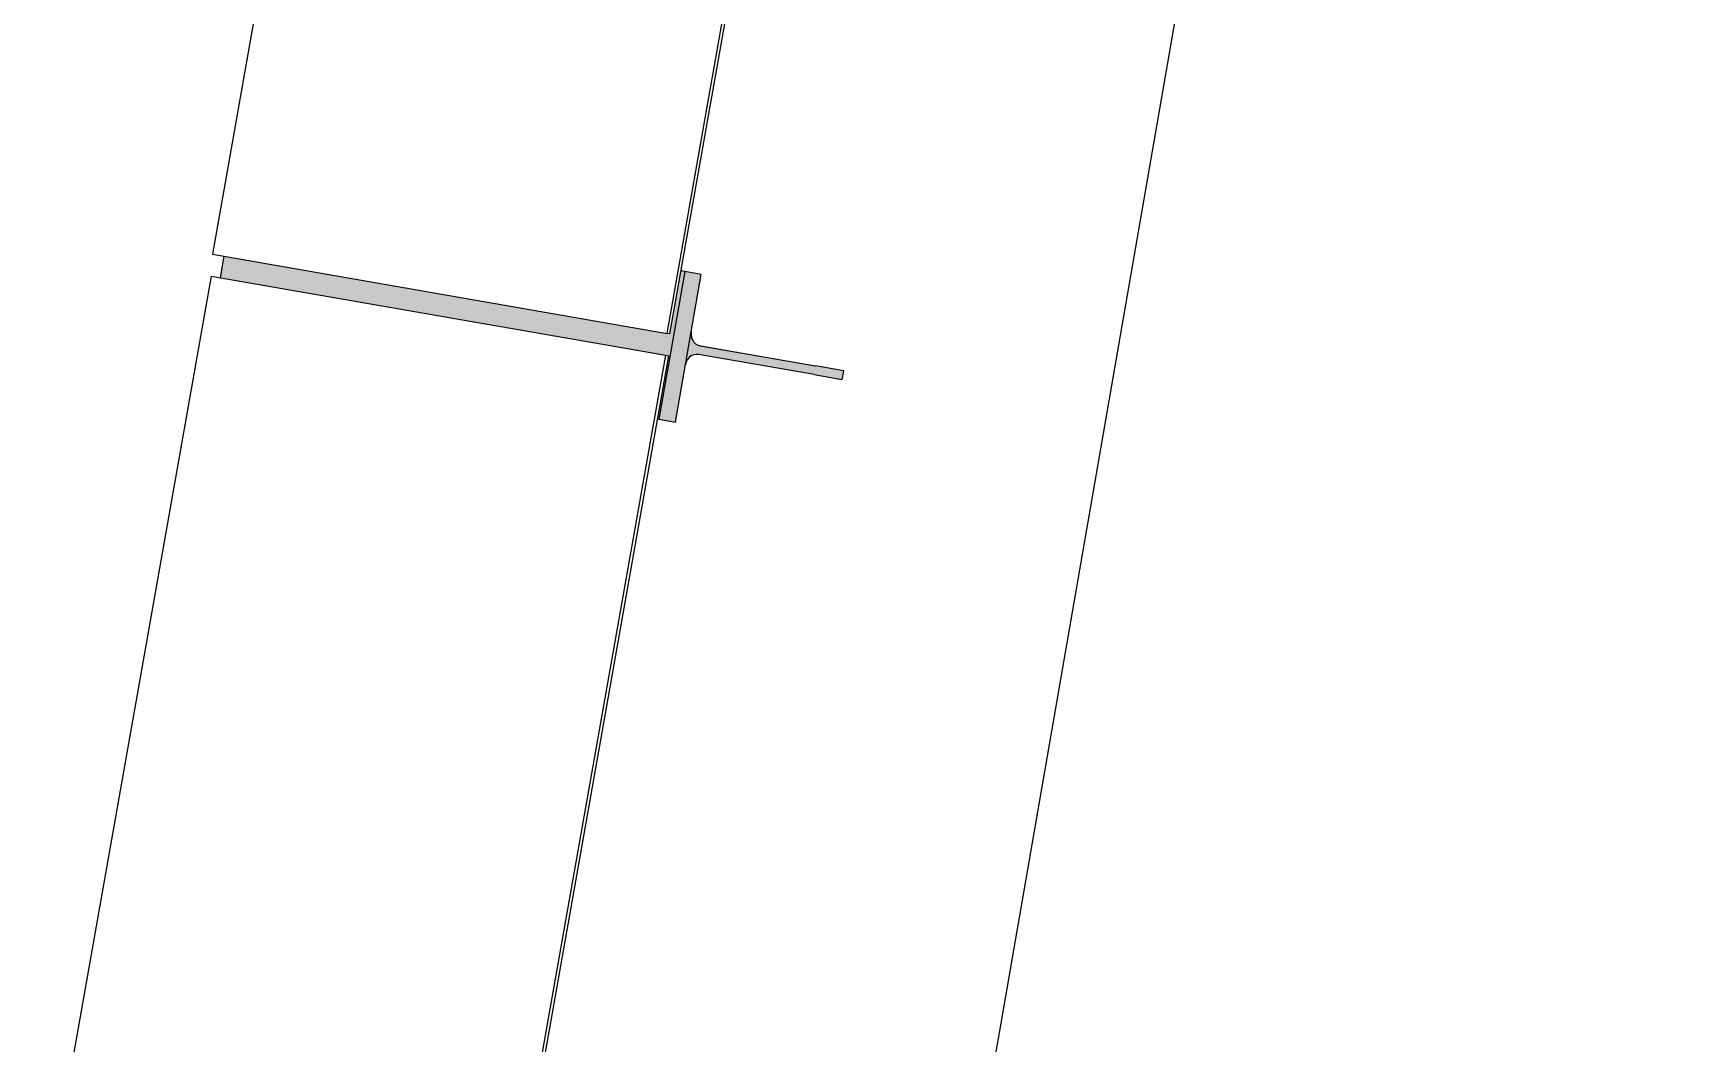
# Model space of a CAD drawing. Header units: metres. Extents: x -1164 to -1017, y 3 to 563.
# Drawn here: x -1042.155 to -1040.266, y 516.59 to 517.749 of the extents above; entities that cross this region are included whole.
import ezdxf

# ---------------------------------------------------------------- set-up
doc = ezdxf.new("R2010")
doc.units = ezdxf.units.M
doc.layers.add('A-DETL-GENF', color=7, linetype='Continuous', lineweight=9)
doc.layers.add('A-GENM', color=7, linetype='Continuous', lineweight=35)

# ---------------------------------------------------------------- blocks, each defined once
blk = doc.blocks.new('BR08_SCREEN_PANEL - SOUTH PANEL-5584179-DRG 2873021 - motorway level drainage')
at = {"layer": 'A-GENM', "color": 254, "lineweight": 25, "true_color": 0xd4d4d4}
for p, q in [((-1110.2962, 517.4702), (-1110.5008, 516.3131)), ((-1110.2962, 517.4702), (-1109.7744, 517.3793)), ((-1109.979, 516.2222), (-1109.7744, 517.3793)), ((-1109.7715, 517.3788), (-1109.9761, 516.2217)), ((-1109.7744, 517.3793), (-1109.7715, 517.3788))]:
    blk.add_line(p, q, dxfattribs=at)
blk = doc.blocks.new('BR08_SCREEN_PANEL - SOUTH PANEL-5584180-DRG 2873021 - motorway level drainage')
at = {"layer": 'A-GENM', "color": 254, "lineweight": 25, "true_color": 0xd4d4d4}
for p, q in [((-1110.0902, 518.6523), (-1110.2948, 517.4952)), ((-1109.773, 517.4043), (-1109.5684, 518.5614)), ((-1109.5655, 518.5609), (-1109.7701, 517.4038)), ((-1110.2948, 517.4952), (-1109.773, 517.4043)), ((-1109.7701, 517.4038), (-1109.773, 517.4043))]:
    blk.add_line(p, q, dxfattribs=at)
blk = doc.blocks.new('BR08_GEN_POST_0 - 360UB_BASE-TRANS-5584168-DRG 2873021 - motorway level drainage')
at = {"layer": 'A-GENM', "lineweight": 25, "true_color": 0xcbc2be}
for points in [[(0.005, 0.723), (-0.005, 0.723), (-0.005, 0.6904), (0.005, 0.6904), (0.005, 0.7215)], [(0.005, 0.6904), (-0.005, 0.6904), (-0.0061, 0.5512), (-0.0081, 0.548), (-0.0129, 0.5445), (-0.0166, 0.5432), (0.0159, 0.5435), (0.0103, 0.546), (0.0064, 0.5505), (0.005, 0.556), (0.005, 0.591)], [(0.086, 0.5432), (-0.086, 0.5432), (-0.086, 0.5239), (0.086, 0.5239), (0.086, 0.5349)], [(0.086, 0.5239), (-0.086, 0.5239), (-0.086, 0.5193), (-0.0124, 0.5191), (-0.0124, 0), (0.0124, 0), (0.0124, 0.5221), (0.086, 0.5219)]]:
    blk.add_hatch(color=9, dxfattribs=at).paths.add_polyline_path(points)
at = {"layer": 'A-GENM', "color": 254, "lineweight": 25, "true_color": 0xd4d4d4}
for p, q in [((0.005, 0.7233), (-0.005, 0.7233)), ((-0.005, 0.7233), (-0.005, 0.6904)), ((0.005, 0.6904), (0.005, 0.723)), ((-0.005, 0.556), (-0.005, 0.6904)), ((0.005, 0.6904), (0.005, 0.556)), ((-0.019, 0.5432), (-0.086, 0.5432)), ((-0.086, 0.5432), (-0.086, 0.5239)), ((0.019, 0.5432), (-0.019, 0.5432)), ((0.086, 0.5432), (0.019, 0.5432)), ((0.086, 0.5239), (0.086, 0.5432)), ((-0.086, 0.5239), (0.086, 0.5239)), ((-0.086, 0.5239), (-0.086, 0.5193)), ((0.086, 0.5219), (0.086, 0.5239)), ((-0.0124, 0), (0.0124, 0)), ((-0.0124, 0), (0.0124, 0))]:
    blk.add_line(p, q, dxfattribs=at)
at = {"layer": 'A-GENM', "color": 254, "lineweight": 25, "true_color": 0xd4d4d4, "flags": 128}
for points in [[(-0.019, 0.5432), (-0.0159, 0.5435), (-0.0129, 0.5445), (-0.0103, 0.546), (-0.0081, 0.548), (-0.0064, 0.5504), (-0.0054, 0.5532), (-0.005, 0.556)], [(0.005, 0.556), (0.0054, 0.5532), (0.0064, 0.5504), (0.0081, 0.548), (0.0103, 0.546), (0.0129, 0.5445), (0.0159, 0.5435), (0.019, 0.5432)]]:
    blk.add_lwpolyline(points, dxfattribs=at)

msp = doc.modelspace()

# ---------------------------------------------------------------- linework, layer by layer
at = {"layer": 'A-DETL-GENF', "color": 161, "lineweight": 25, "true_color": 0xa3a3ff}
msp.add_line((-1036.3861944, 543.4108628), (-1042.1403215, 510.3075565), dxfattribs=at)

# ---------------------------------------------------------------- block references
at = {"layer": 'A-GENM', "color": 254, "lineweight": 25, "true_color": 0xd4d4d4}
for name in ['BR08_SCREEN_PANEL - SOUTH PANEL-5584180-DRG 2873021 - motorway level drainage', 'BR08_SCREEN_PANEL - SOUTH PANEL-5584179-DRG 2873021 - motorway level drainage']:
    msp.add_blockref(name, (68.3458246, 0), dxfattribs=at)
at = {"layer": 'A-GENM', "color": 254, "lineweight": 25, "true_color": 0xd4d4d4, "rotation": 260.1164888302637}
msp.add_blockref('BR08_GEN_POST_0 - 360UB_BASE-TRANS-5584168-DRG 2873021 - motorway level drainage', (-1041.9378295, 517.4806493), dxfattribs=at)

doc.saveas('drawing.dxf')
